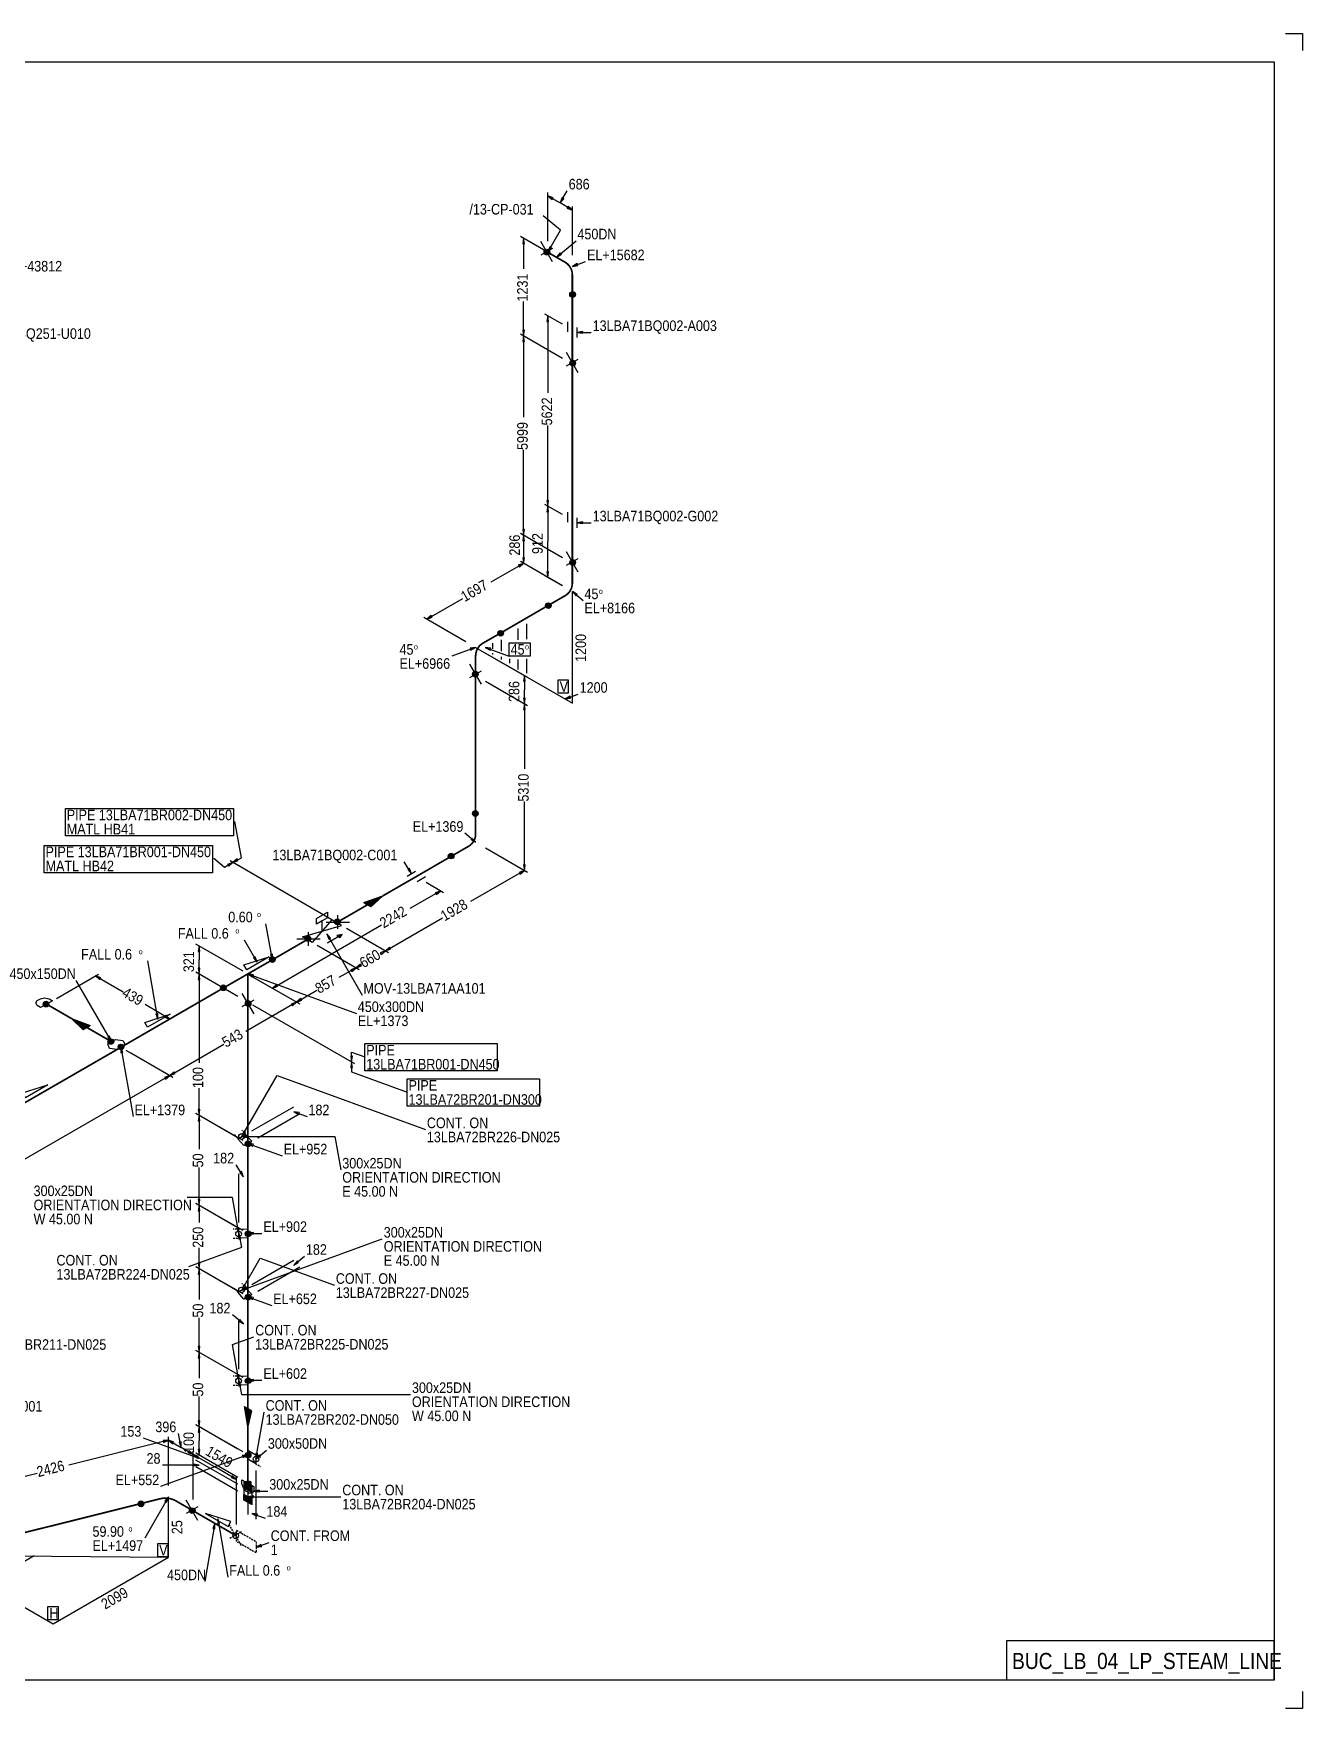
# Model space of a CAD drawing. Extents: x 0 to 841, y 0 to 594.
# Drawn here: x 391 to 841, y 0 to 594 of the extents above; entities that cross this region are included whole.
import ezdxf

# ---------------------------------------------------------------- set-up
doc = ezdxf.new("R2010")
doc.units = 0
doc.linetypes.add('GT100', pattern=[1, 0.666667, -0.333333])
doc.layers.add('TEE_300', color=7, linetype='Continuous')
doc.layers.add('TEE_450', color=7, linetype='Continuous')
doc.styles.add('ARIAL', font='arial.ttf')

msp = doc.modelspace()

# ---------------------------------------------------------------- linework, layer by layer
at = {"color": 2}
for centre, radius in [((572.96, 516.46), 0.85), ((572.96, 516.46), 0.7), ((572.96, 516.46), 0.55), ((572.96, 516.46), 0.4), ((572.96, 516.46), 0.25), ((582.09, 501.46), 0.85), ((582.09, 501.46), 0.7), ((582.09, 501.46), 0.55), ((582.09, 501.46), 0.4), ((582.09, 501.46), 0.25), ((582.11, 477.13), 0.85), ((582.11, 477.13), 0.7), ((582.11, 477.13), 0.55), ((582.11, 477.13), 0.4), ((582.11, 477.13), 0.25), ((582.11, 406.43), 0.85), ((582.11, 406.43), 0.7), ((582.11, 406.43), 0.55), ((582.11, 406.43), 0.4), ((582.11, 406.43), 0.25), ((573.49, 391.1), 0.85), ((573.49, 391.1), 0.7), ((573.49, 391.1), 0.55), ((573.49, 391.1), 0.4), ((573.49, 391.1), 0.25), ((556.59, 381.3), 0.85), ((556.59, 381.3), 0.7), ((556.59, 381.3), 0.55), ((556.59, 381.3), 0.4), ((556.59, 381.3), 0.25), ((547.59, 366.77), 0.85), ((547.59, 366.77), 0.7), ((547.59, 366.77), 0.55), ((547.59, 366.77), 0.4), ((547.59, 366.77), 0.25), ((547.61, 317.36), 0.85), ((547.61, 317.36), 0.7), ((547.61, 317.36), 0.55), ((547.61, 317.36), 0.4), ((547.61, 317.36), 0.25), ((539, 302.3), 0.85), ((539, 302.3), 0.7), ((539, 302.3), 0.55), ((539, 302.3), 0.4), ((539, 302.3), 0.25), ((498.64, 278.99), 0.85), ((498.64, 278.99), 0.7), ((498.64, 278.99), 0.55), ((498.64, 278.99), 0.4), ((498.64, 278.99), 0.25), ((488.24, 272.99), 0.85), ((488.24, 272.99), 0.7), ((488.24, 272.99), 0.55), ((488.24, 272.99), 0.4), ((488.24, 272.99), 0.25), ((475.6, 265.6), 0.85), ((475.6, 265.6), 0.7), ((475.6, 265.6), 0.55), ((475.6, 265.6), 0.4), ((475.6, 265.6), 0.25), ((458.2, 255.6), 0.85), ((458.2, 255.6), 0.7), ((458.2, 255.6), 0.55), ((458.2, 255.6), 0.4), ((458.2, 255.6), 0.25), ((395.31, 249.8), 0.85), ((395.31, 249.8), 0.7), ((395.31, 249.8), 0.55), ((395.31, 249.8), 0.4), ((395.31, 249.8), 0.25), ((467.01, 250.03), 0.85), ((467.01, 250.03), 0.7), ((467.01, 250.03), 0.55), ((467.01, 250.03), 0.4), ((467.01, 250.03), 0.25), ((418.31, 236.5), 0.85), ((418.31, 236.5), 0.7), ((418.31, 236.5), 0.55), ((418.31, 236.5), 0.4), ((418.31, 236.5), 0.25), ((421.9, 234.6), 0.85), ((421.9, 234.6), 0.7), ((421.9, 234.6), 0.55), ((421.9, 234.6), 0.4), ((421.9, 234.6), 0.25), ((466.99, 200.24), 0.85), ((466.99, 200.24), 0.7), ((466.99, 200.24), 0.55), ((466.99, 200.24), 0.4), ((466.99, 200.24), 0.25), ((466.99, 168.34), 0.85), ((466.99, 168.34), 0.7), ((466.99, 168.34), 0.55), ((466.99, 168.34), 0.4), ((466.99, 168.34), 0.25), ((466.99, 145.84), 0.85), ((466.99, 145.84), 0.7), ((466.99, 145.84), 0.55), ((466.99, 145.84), 0.4), ((466.99, 145.84), 0.25), ((466.99, 116.24), 0.85), ((466.99, 116.24), 0.7), ((466.99, 116.24), 0.55), ((466.99, 116.24), 0.4), ((466.99, 116.24), 0.25), ((466.99, 89.84), 0.85), ((466.99, 89.84), 0.7), ((466.99, 89.84), 0.55), ((466.99, 89.84), 0.4), ((466.99, 89.84), 0.25), ((466.99, 79.74), 0.85), ((466.99, 79.74), 0.7), ((466.99, 79.74), 0.55), ((466.99, 79.74), 0.4), ((466.99, 79.74), 0.25), ((429, 72.57), 0.85), ((429, 72.57), 0.7), ((429, 72.57), 0.55), ((429, 72.57), 0.4), ((429, 72.57), 0.25), ((447.16, 70.16), 0.85), ((447.16, 70.16), 0.7), ((447.16, 70.16), 0.55), ((447.16, 70.16), 0.4), ((447.16, 70.16), 0.25)]:
    msp.add_circle(centre, radius, dxfattribs=at)
at = {"layer": 'ARROW', "color": 7}
for p, q in [((574.8, 535.1), (575.2, 535.7)), ((579, 535.4), (578.4, 535.8)), ((580.5, 532.7), (580.1, 532.1)), ((564.4, 519.4), (565, 519.4)), ((574.6, 517.9), (574, 518.3)), ((578.1, 515.7), (577.7, 516.2)), ((584, 511.7), (583.7, 512.4)), ((565, 488.8), (564.4, 488.8)), ((573, 491.9), (573.6, 491.9)), ((585.7, 487.7), (585.7, 488.3)), ((564.4, 484.8), (565, 484.8)), ((573.6, 428.4), (573, 428.4)), ((573, 424.4), (573.6, 424.4)), ((565, 418.1), (564.4, 418.1)), ((585.7, 420.2), (585.7, 420.8)), ((564.4, 414.1), (565, 414.1)), ((562.8, 405.4), (563.2, 404.8)), ((565, 408.1), (564.4, 408.1)), ((573.6, 403.1), (573, 403.1)), ((583.3, 394.6), (583.7, 395.1)), ((532.3, 387), (531.9, 387.6)), ((545.7, 376), (546, 375.3)), ((552.8, 375.3), (553.1, 376)), ((564.7, 364.3), (565.3, 364.3)), ((565.3, 358.3), (564.7, 358.3)), ((581.4, 358.3), (581.1, 359)), ((564.7, 354.3), (565.3, 354.3)), ((546.4, 308.7), (546, 308.2)), ((459.7, 299.3), (460.1, 298.7)), ((463.5, 300.7), (463.1, 301.3)), ((524.2, 297.9), (523.6, 297.5)), ((565.3, 299.2), (564.7, 299.2)), ((563.1, 296.5), (563.5, 295.9)), ((533.4, 289.3), (533.8, 288.7)), ((449.3, 268.5), (449.9, 268.5)), ((475.6, 267.5), (474.9, 267.4)), ((495.6, 272.8), (496.2, 273.2)), ((513.8, 268), (514.2, 267.4)), ((517.6, 269.4), (517.2, 270)), ((449.9, 262.5), (449.3, 262.5)), ((469.5, 266.6), (468.9, 266.2)), ((503.4, 262), (503.8, 261.4)), ((507.2, 263.4), (506.8, 264)), ((414.3, 258.5), (414.7, 259.1)), ((449.3, 258.5), (449.9, 258.5)), ((468.6, 259.5), (468.9, 260.2)), ((477.5, 256.2), (477.1, 256.8)), ((482.3, 249.8), (482.7, 249.2)), ((486.1, 251.2), (485.7, 251.8)), ((435, 246.4), (434.3, 246.3)), ((437.7, 245.8), (437.3, 245.2)), ((417.8, 238.4), (417.2, 238)), ((421.9, 232.5), (422.6, 232.6)), ((441.1, 225.2), (440.7, 225.8)), ((504, 231.3), (503.4, 231.3)), ((503.4, 227.3), (504, 227.3)), ((437.3, 223.8), (437.7, 223.2)), ((449.9, 212.4), (449.3, 212.4)), ((449.3, 208.4), (449.9, 208.4)), ((484.9, 210.6), (485.2, 211.3)), ((466.1, 204.3), (465.5, 204.7)), ((466.8, 202.5), (466.8, 203.1)), ((468.6, 199.4), (468.9, 200.1)), ((464.6, 190.4), (464, 190)), ((449.9, 180.5), (449.3, 180.5)), ((449.3, 176.5), (449.9, 176.5)), ((463.7, 170.4), (463, 170.3)), ((463.7, 166.4), (464.4, 166.5)), ((468.9, 168.2), (468.9, 168.8)), ((449.9, 158), (449.3, 158)), ((484.9, 158.2), (484.5, 158.7)), ((449.3, 154), (449.9, 154)), ((466.1, 149.9), (465.5, 150.3)), ((466.8, 148.7), (466.5, 149.4)), ((468.6, 145), (468.9, 145.7)), ((464, 137.9), (463.6, 137.4)), ((449.9, 128.4), (449.3, 128.4)), ((449.3, 124.4), (449.9, 124.4)), ((463.7, 118.3), (463, 118.2)), ((463.7, 114.3), (464.4, 114.4)), ((468.9, 116.1), (468.9, 116.7)), ((449.9, 102), (449.3, 102)), ((449.3, 98), (449.9, 98)), ((436.8, 95), (437, 94.3)), ((440.3, 93.8), (440.7, 94.4)), ((443.2, 94.6), (442.5, 94.5)), ((446, 91.4), (445.6, 90.8)), ((449, 88.8), (449.4, 89.4)), ((449.9, 91.9), (449.3, 91.9)), ((464.9, 89.7), (465.2, 89)), ((470.4, 90.3), (469.7, 90.4)), ((471.4, 89.4), (471, 89.9)), ((447.6, 86.6), (447.6, 86)), ((461.4, 82.5), (461, 81.9)), ((471, 76.8), (471, 77.4)), ((437.5, 73.6), (438.1, 73.2)), ((468.9, 74.8), (468.9, 75.4)), ((456.2, 65.3), (456.9, 65.4)), ((470, 68.2), (470.3, 68.9)), ((454.5, 63.8), (455.2, 63.7)), ((471.8, 57.5), (471.5, 58.2))]:
    msp.add_line(p, q, dxfattribs=at)
at = {"layer": 'CAP', "color": 2, "flags": 128}
for points in [[(395.5, 249.8), (393.4, 248.6), (392.2, 249.3), (391.7, 250.2), (392.2, 251.1), (393.3, 251.7), (394.8, 252), (396.4, 251.7), (397.6, 251), (395.5, 249.8)], [(466.9, 79.9), (469, 78.7), (469, 77.3), (468.5, 76.4), (467.4, 76.4), (466.4, 77), (465.3, 78.2), (464.8, 79.7), (464.8, 81.1), (466.9, 79.9)]]:
    msp.add_lwpolyline(points, dxfattribs=at)
at = {"layer": 'ELBO', "color": 3, "const_width": 0.6, "flags": 128}
for points in [[(582, 508.4, 0.268126), (579.4, 512.9)], [(579.4, 394.6, 0.267786), (582, 399.1)], [(547.7, 373.3, -0.268116), (550.3, 377.8)], [(545.1, 305.7, 0.267786), (547.7, 310.2)], [(441.4, 73.6, 0.191875), (435.9, 74.4)]]:
    msp.add_lwpolyline(points, format="xyb", dxfattribs=at)
at = {"layer": 'FALL', "color": 2, "flags": 128}
for points in [[(474.5, 266.6), (466.5, 262), (465.5, 263.7), (474.5, 266.6)], [(439.3, 246.2), (431.3, 241.6), (430.3, 243.3), (439.3, 246.2)], [(396, 221.2), (388, 216.6), (387, 218.3), (396, 221.2)], [(451.9, 69.2), (459.9, 64.6), (460.9, 66.3), (451.9, 69.2)]]:
    msp.add_lwpolyline(points, dxfattribs=at)
at = {"layer": 'GT_1', "flags": 128}
for points in [[(835, 594), (841, 594), (841, 588)], [(573.3, 516.4), (577.8, 524.2), (571.7, 529.3)], [(565, 519.4), (564.7, 521.4), (564.4, 519.4)], [(574, 518.3), (573.3, 516.4), (574.6, 517.9)], [(577.7, 516.2), (576.4, 514.7), (578.1, 515.7)], [(583.7, 512.4), (582, 511.4), (584, 511.7)], [(573.6, 491.9), (573.3, 493.9), (573, 491.9)], [(564.4, 488.8), (564.7, 486.8), (565, 488.8)], [(585.7, 488.3), (583.7, 488), (585.7, 487.7)], [(565, 484.8), (564.7, 486.8), (564.4, 484.8)], [(564.4, 418.1), (564.7, 416.1), (565, 418.1)], [(565, 414.1), (564.7, 416.1), (564.4, 414.1)], [(585.7, 420.8), (583.7, 420.5), (585.7, 420.2)], [(563.2, 404.8), (564.7, 406.1), (562.8, 405.4)], [(564.4, 408.1), (564.7, 406.1), (565, 408.1)], [(583.7, 395.1), (582, 396.1), (583.3, 394.6)], [(531.9, 387.6), (530.4, 386.3), (532.3, 387)], [(546, 375.3), (547.7, 376.3), (545.7, 376)], [(553.1, 376), (551.1, 376.3), (552.8, 375.3)], [(581.1, 359), (579.4, 358), (581.4, 358.3)], [(546, 308.2), (547.7, 307.2), (546.4, 308.7)], [(463.1, 301.3), (461.6, 300), (463.5, 300.7)], [(523.6, 297.5), (524.9, 296), (524.2, 297.9)], [(563.5, 295.9), (565, 297.2), (563.1, 296.5)], [(564.7, 299.2), (565, 297.2), (565.3, 299.2)], [(533.8, 288.7), (535.3, 290), (533.4, 289.3)], [(496.2, 273.2), (494.9, 274.7), (495.6, 272.8)], [(474.9, 267.4), (475.6, 265.5), (475.6, 267.5)], [(514.2, 267.4), (515.7, 268.7), (513.8, 268)], [(517.2, 270), (515.7, 268.7), (517.6, 269.4)], [(468.9, 266.2), (470.2, 264.7), (469.5, 266.6)], [(503.8, 261.4), (505.3, 262.7), (503.4, 262)], [(506.8, 264), (505.3, 262.7), (507.2, 263.4)], [(414.7, 259.1), (412.8, 259.8), (414.3, 258.5)], [(468.9, 260.2), (466.9, 260.5), (468.6, 259.5)], [(477.1, 256.8), (475.6, 255.5), (477.5, 256.2)], [(482.7, 249.2), (484.2, 250.5), (482.3, 249.8)], [(485.7, 251.8), (484.2, 250.5), (486.1, 251.2)], [(434.3, 246.3), (435, 244.4), (435, 246.4)], [(437.3, 245.2), (439.2, 244.5), (437.7, 245.8)], [(417.2, 238), (418.5, 236.5), (417.8, 238.4)], [(422.6, 232.6), (421.9, 234.5), (421.9, 232.5)], [(440.7, 225.8), (439.2, 224.5), (441.1, 225.2)], [(504, 227.3), (503.7, 229.3), (503.4, 227.3)], [(437.7, 223.2), (439.2, 224.5), (437.3, 223.8)], [(464.8, 202.8), (477.3, 224.5), (529.9, 205.3)], [(449.3, 212.4), (449.6, 210.4), (449.9, 212.4)], [(449.9, 208.4), (449.6, 210.4), (449.3, 208.4)], [(485.2, 211.3), (483.2, 211.6), (484.9, 210.6)], [(465.5, 204.7), (464.8, 202.8), (466.1, 204.3)], [(466.8, 203.1), (464.8, 202.8), (466.8, 202.5)], [(464.8, 202.8), (497.8, 202.8), (499.9, 191)], [(468.9, 200.1), (466.9, 200.4), (468.6, 199.4)], [(464, 190), (465.3, 188.5), (464.6, 190.4)], [(463.7, 168.4), (461.4, 181.2), (445.4, 181.2)], [(449.3, 180.5), (449.6, 178.5), (449.9, 180.5)], [(449.9, 176.5), (449.6, 178.5), (449.3, 176.5)], [(463.7, 168.4), (464.6, 163.5), (445.8, 156.6)], [(463, 170.3), (463.7, 168.4), (463.7, 170.4)], [(464.4, 166.5), (463.7, 168.4), (463.7, 166.4)], [(468.9, 168.8), (466.9, 168.5), (468.9, 168.2)], [(449.3, 158), (449.6, 156), (449.9, 158)], [(449.9, 154), (449.6, 156), (449.3, 154)], [(464.8, 148.4), (471.3, 159.7), (497.6, 150.1)], [(484.5, 158.7), (483.2, 157.2), (484.9, 158.2)], [(465.5, 150.3), (464.8, 148.4), (466.1, 149.9)], [(466.5, 149.4), (464.8, 148.4), (466.8, 148.7)], [(468.9, 145.7), (466.9, 146), (468.6, 145)], [(463.6, 137.4), (465.3, 136.4), (464, 137.9)], [(463.7, 116.3), (461.4, 129.1), (469, 131.8)], [(449.3, 128.4), (449.6, 126.4), (449.9, 128.4)], [(449.9, 124.4), (449.6, 126.4), (449.3, 124.4)], [(463, 118.2), (463.7, 116.3), (463.7, 118.3)], [(464.4, 114.4), (463.7, 116.3), (463.7, 114.3)], [(463.7, 116.3), (464.6, 111.4), (524.6, 111.4)], [(468.9, 116.7), (466.9, 116.4), (468.9, 116.1)], [(465.2, 89), (466.9, 90), (464.9, 89.7)], [(469.7, 90.4), (469.7, 88.4), (470.4, 90.3)], [(471, 89.9), (469.7, 88.4), (471.4, 89.4)], [(447.6, 86), (449.6, 86.3), (447.6, 86.6)], [(471, 77.4), (469, 77.1), (471, 76.8)], [(438.1, 73.2), (438.8, 75.1), (437.5, 73.6)], [(468.9, 75.4), (466.9, 75.1), (468.9, 74.8)], [(455.2, 63.7), (455.2, 65.7), (454.5, 63.8)], [(456.9, 65.4), (456.2, 67.3), (456.2, 65.3)], [(470.3, 68.9), (468.3, 69.2), (470, 68.2)], [(471.5, 58.2), (469.8, 57.2), (471.8, 57.5)], [(841, 6), (841, 0), (835, 0)]]:
    msp.add_lwpolyline(points, dxfattribs=at)
at = {"layer": 'GT_1', "color": 2, "flags": 128}
for points in [[(575.2, 535.7), (573.3, 536.4), (574.8, 535.1)], [(578.4, 535.8), (577.7, 533.9), (579, 535.4)], [(580.1, 532.1), (582, 531.4), (580.5, 532.7)], [(573, 428.4), (573.3, 426.4), (573.6, 428.4)], [(573.6, 424.4), (573.3, 426.4), (573, 424.4)], [(573, 403.1), (573.3, 401.1), (573.6, 403.1)], [(565.3, 364.3), (565, 366.3), (564.7, 364.3)], [(564.7, 358.3), (565, 356.3), (565.3, 358.3)], [(565.3, 354.3), (565, 356.3), (564.7, 354.3)], [(460.1, 298.7), (461.6, 300), (459.7, 299.3)], [(449.9, 268.5), (449.6, 270.5), (449.3, 268.5)], [(449.3, 262.5), (449.6, 260.5), (449.9, 262.5)], [(449.9, 258.5), (449.6, 260.5), (449.3, 258.5)], [(503.4, 231.3), (503.7, 229.3), (504, 231.3)], [(449.3, 102), (449.6, 100), (449.9, 102)], [(437, 94.3), (438.8, 95.1), (436.8, 95)], [(440.7, 94.4), (438.8, 95.1), (440.3, 93.8)], [(449.9, 98), (449.6, 100), (449.3, 98)], [(442.5, 94.5), (443.2, 92.6), (443.2, 94.6)], [(445.6, 90.8), (447.5, 90.1), (446, 91.4)], [(449.4, 89.4), (447.5, 90.1), (449, 88.8)], [(449.3, 91.9), (449.6, 89.9), (449.9, 91.9)], [(461, 81.9), (462.9, 81.2), (461.4, 82.5)]]:
    msp.add_lwpolyline(points, dxfattribs=at)
at = {"layer": 'MOV', "color": 2, "flags": 128}
msp.add_lwpolyline([(493.2, 275.7), (493.2, 279.3), (491.3, 278.2), (491.3, 280.2), (495.1, 282.4), (495.1, 280.4), (493.2, 279.3)], dxfattribs=at)
at = {"layer": 'OLET', "color": 2, "flags": 128}
for points in [[(466.9, 200.4), (465.5, 199.6), (463.4, 202), (466.1, 203.6), (468.3, 201.2), (466.9, 200.4)], [(466.9, 168.5), (466.9, 166.9), (463.7, 166.8), (463.7, 170), (466.9, 170.1), (466.9, 168.5)], [(466.9, 146), (465.5, 145.2), (463.4, 147.6), (466.1, 149.2), (468.3, 146.8), (466.9, 146)], [(466.9, 116.4), (466.9, 114.8), (463.7, 114.7), (463.7, 117.9), (466.9, 118), (466.9, 116.4)], [(466.9, 90), (466.9, 91.6), (469.7, 90), (469.7, 86.8), (466.9, 88.4), (466.9, 90)]]:
    msp.add_lwpolyline(points, dxfattribs=at)
at = {"layer": 'OW', "color": 2}
msp.add_circle((462.56, 61.26), 1, dxfattribs=at)
at = {"layer": 'PIPE', "color": 3, "const_width": 0.6, "flags": 128}
for points in [[(579.4, 512.9), (573.3, 516.4)], [(582, 501.4), (582, 508.4)], [(582, 488.9), (582, 501.4)], [(582, 476.8), (582, 488.9)], [(582, 421.4), (582, 476.8)], [(582, 406.1), (582, 421.4)], [(582, 399.1), (582, 406.1)], [(573.3, 391.1), (579.4, 394.6)], [(556.4, 381.3), (573.3, 391.1)], [(550.3, 377.8), (556.4, 381.3)], [(547.7, 366.3), (547.7, 373.3)], [(547.7, 317.2), (547.7, 366.3)], [(547.7, 310.2), (547.7, 317.2)], [(539, 302.2), (545.1, 305.7)], [(526.6, 295), (539, 302.2)], [(514.8, 288.2), (526.6, 295)], [(498.4, 278.7), (509.3, 285)], [(475.6, 265.5), (488, 272.7)], [(421.9, 234.5), (458.2, 255.5)], [(404.3, 244.7), (395.5, 249.8)], [(466.9, 250.5), (466.9, 200.4)], [(418.5, 236.5), (409.8, 241.5)], [(337.8, 186), (421.9, 234.5)], [(466.9, 200.4), (466.9, 168.5)], [(466.9, 168.5), (466.9, 146)], [(466.9, 146), (466.9, 116.4)], [(466.9, 116.4), (466.9, 106.4)], [(466.9, 100), (466.9, 90)], [(466.9, 90), (466.9, 79.9)], [(429.1, 72.7), (365.3, 56.8)], [(435.9, 74.4), (429.1, 72.7)], [(447.5, 70.1), (441.4, 73.6)], [(462.9, 61.2), (447.5, 70.1)]]:
    msp.add_lwpolyline(points, dxfattribs=at)
at = {"layer": 'PL18', "flags": 128}
for points in [[(468.3, 76.7), (468.1, 78.8), (467.7, 77), (467.4, 79.2), (467, 77.4), (466.7, 79.6), (466.3, 77.8), (466, 80), (465.7, 78.2), (465.7, 80.2), (466, 78), (466.3, 79.8), (466.7, 77.6), (467, 79.4), (467.4, 77.2), (467.7, 79), (468.1, 76.8), (468.3, 78.7)], [(468.3, 74.3), (468.1, 72.4), (467.7, 74.6), (467.4, 72.8), (467, 75), (466.7, 73.2), (466.3, 75.4), (466, 73.6), (465.7, 75.8), (465.7, 73.8), (466, 75.6), (466.3, 73.4), (466.7, 75.2), (467, 73), (467.4, 74.8), (467.7, 72.6), (468.1, 74.4), (468.3, 72.3)]]:
    msp.add_lwpolyline(points, dxfattribs=at)
at = {"layer": 'PL2', "color": 7, "flags": 128}
for points in [[(573.3, 520.4), (573.3, 537.6)], [(582, 515.4), (582, 532.6)], [(578.5, 513.4), (563.6, 522)], [(564.7, 521.4), (564.7, 510.5)], [(575, 513), (570.8, 520.2)], [(575, 517.8), (570.8, 515.4)], [(576.4, 514.7), (583.3, 520.5)], [(582, 511.4), (586.7, 513.1)], [(564.7, 486.8), (564.7, 499)], [(578.5, 490.9), (572.3, 494.5)], [(573.3, 493.9), (573.3, 466.6)], [(578.5, 478.8), (563.6, 487.4)], [(578.5, 478.8), (563.6, 487.4)], [(580.3, 491.7), (580.3, 488.2)], [(583.7, 486.2), (583.7, 489.7)], [(583.7, 488), (588.7, 488)], [(564.7, 486.8), (564.7, 457.9)], [(584.1, 473.7), (579.9, 480.9)], [(579.9, 476.1), (584.1, 478.5)], [(573.3, 426.4), (573.3, 455)], [(564.7, 416.1), (564.7, 446.3)], [(578.5, 423.4), (572.3, 427)], [(578.5, 423.4), (572.3, 427)], [(580.3, 424.2), (580.3, 420.7)], [(583.7, 418.7), (583.7, 422.2)], [(578.5, 408.1), (563.6, 416.7)], [(578.5, 408.1), (563.6, 416.7)], [(564.7, 416.1), (564.7, 407.2)], [(583.7, 420.5), (588.7, 420.5)], [(584.1, 403), (579.9, 410.2)], [(564.7, 406.1), (553.1, 399.4)], [(578.5, 398.1), (563.6, 406.7)], [(578.5, 398.1), (563.6, 406.7)], [(564.7, 406.1), (564.7, 407.2)], [(579.9, 405.4), (584.1, 407.8)], [(578.5, 398.1), (572.3, 401.7)], [(530.4, 386.3), (543.1, 393.6)], [(582, 396.1), (585.8, 392.9)], [(582, 356.5), (582, 396.1)], [(544.2, 378.3), (529.3, 386.9)], [(562.7, 383), (562.7, 379)], [(565.7, 384.7), (565.7, 379.2)], [(547.7, 376.3), (539.2, 373.2)], [(547.7, 376.3), (582, 356.5)], [(551.1, 376.3), (559.6, 373.2)], [(551.2, 374.3), (566.1, 365.7)], [(553.7, 377.8), (553.7, 375.8)], [(553.7, 374.3), (553.7, 373.8)], [(556.7, 379), (556.7, 375)], [(549.8, 363.2), (545.6, 370.4)], [(556.7, 373), (556.7, 372)], [(559.7, 372.2), (559.7, 370.7)], [(562.7, 372), (562.7, 368.5)], [(565.7, 372.2), (565.7, 367.2)], [(545.6, 365.6), (549.8, 368)], [(551.2, 364.3), (566.1, 355.7)], [(551.2, 364.3), (566.1, 355.7)], [(579.4, 358), (584.1, 359.7)], [(565, 356.3), (565, 333.2)], [(565, 297.2), (565, 321.6)], [(464.6, 301.7), (462.3, 314.5)], [(547.7, 307.2), (543.9, 310.4)], [(551.2, 305.2), (566.1, 296.6)], [(551.2, 305.2), (566.1, 296.6)], [(458.6, 298.2), (454.8, 301.4)], [(496.7, 279.7), (460.6, 300.6)], [(496.7, 279.7), (460.6, 300.6)], [(524.9, 296), (522.4, 300.3)], [(565, 297.2), (545.9, 286.2)], [(523.4, 295.2), (526.4, 296.9)], [(529.9, 294.9), (526.9, 293.2)], [(530.1, 293), (536.3, 289.4)], [(535.3, 290), (524.3, 283.7)], [(498.8, 276.5), (498.8, 281.3)], [(515.7, 268.7), (535.9, 280.4)], [(475.6, 265.5), (473.3, 278.3)], [(475.6, 255.5), (514.3, 277.9)], [(488.4, 270.5), (488.4, 275.3)], [(494.7, 278.9), (503, 278.9)], [(494.9, 274.7), (507.4, 253)], [(501.9, 276.7), (516.8, 268.1)], [(501.9, 276.7), (516.8, 268.1)], [(465.2, 261.5), (448.5, 271.1)], [(470.2, 264.7), (465.7, 272.5)], [(484.3, 272.9), (492.6, 272.9)], [(491.5, 270.7), (506.4, 262.1)], [(491.5, 270.7), (506.4, 262.1)], [(515.7, 268.7), (515, 268.3)], [(435, 244.4), (431.4, 265.1)], [(505.3, 262.7), (499.2, 259.2)], [(505.3, 262.7), (507.2, 263.8)], [(399, 251.8), (413.9, 260.4)], [(418.5, 236.5), (406, 258.2)], [(412.8, 259.8), (422.7, 254.1)], [(463.4, 252.5), (448.5, 261.1)], [(463.4, 252.5), (448.5, 261.1)], [(449.6, 260.5), (449.6, 229)], [(466.9, 260.5), (505.4, 246.5)], [(468.6, 259.5), (485.3, 249.9)], [(468.6, 259.5), (485.3, 249.9)], [(468.6, 259.5), (476.6, 254.9)], [(439.2, 244.5), (430.5, 249.6)], [(464.8, 253.6), (469, 246.4)], [(469, 251.2), (464.8, 248.8)], [(484.2, 250.5), (466.2, 240.1)], [(468.6, 249.5), (504.7, 228.7)], [(468.6, 249.5), (504.7, 228.7)], [(484.2, 250.5), (491.4, 254.7)], [(425.4, 236.5), (440.3, 245.1)], [(421.9, 234.5), (426.2, 209.9)], [(423.6, 233.5), (440.3, 223.9)], [(425.4, 232.5), (440.3, 223.9)], [(439.2, 224.5), (458.4, 235.6)], [(503.7, 232.8), (508.4, 231.1)], [(503.7, 225.8), (523.4, 218.6)], [(439.2, 224.5), (354.5, 175.6)], [(449.6, 210.4), (449.6, 220)], [(463.4, 202.4), (448.5, 211)], [(465.2, 201.4), (448.5, 211)], [(449.6, 210.4), (449.6, 198.3)], [(468.3, 204.8), (483.2, 213.4)], [(470.4, 202.4), (485.3, 211)], [(483.2, 211.6), (487.9, 209.9)], [(466.9, 200.4), (479.1, 196)], [(449.6, 178.5), (449.6, 191.9)], [(465.3, 188.5), (462.8, 192.8)], [(463.7, 172.4), (463.7, 189.6)], [(466.9, 172.5), (466.9, 189.7)], [(463.4, 170.5), (448.5, 179.1)], [(465.2, 169.5), (448.5, 179.1)], [(449.6, 178.5), (449.6, 172.4)], [(464.8, 148.4), (514.6, 166.5)], [(466.9, 168.5), (471.9, 168.5)], [(449.6, 156), (449.6, 163.4)], [(483.2, 157.2), (487, 160.4)], [(463.4, 148), (448.5, 156.6)], [(465.2, 147), (448.5, 156.6)], [(449.6, 156), (449.6, 145.1)], [(468.3, 150.4), (483.2, 159)], [(470.4, 148), (485.3, 156.6)], [(466.9, 146), (475.4, 142.9)], [(449.6, 126.4), (449.6, 138.6)], [(465.3, 136.4), (461.5, 139.6)], [(463.7, 120.3), (463.7, 137.5)], [(466.9, 120.4), (466.9, 137.6)], [(463.4, 118.4), (448.5, 127)], [(465.2, 117.4), (448.5, 127)], [(449.6, 126.4), (449.6, 117.1)], [(466.9, 116.4), (471.9, 116.4)], [(449.6, 100), (449.6, 110.6)], [(469.7, 88.4), (472.7, 105.1)], [(438.8, 95.1), (403.4, 86.3)], [(449.6, 88.7), (429.9, 95.9)], [(438.8, 79.1), (438.8, 96.3)], [(438.8, 79.1), (438.8, 96.3)], [(463.4, 92), (448.5, 100.6)], [(465.2, 91), (448.5, 100.6)], [(466.9, 90), (435.9, 78.7)], [(447.5, 74.1), (447.5, 91.3)], [(447.5, 74.1), (447.5, 91.3)], [(463.4, 81.9), (448.5, 90.5)], [(463.4, 81.9), (448.5, 90.5)], [(469.7, 88.4), (473.5, 91.6)], [(355.6, 74.4), (392.2, 83.5)], [(449.6, 86.3), (436.6, 86.3)], [(463.4, 79.5), (448.5, 88.1)], [(463.4, 79.5), (448.5, 88.1)], [(463.4, 77.1), (448.5, 85.7)], [(466.9, 86), (466.9, 68.8)], [(469.7, 84.4), (469.7, 67.2)], [(462.9, 65.2), (462.9, 82.4)], [(465.5, 80.2), (465.5, 73.8)], [(468.3, 76.7), (465.5, 78.3)], [(468.3, 78.6), (468.3, 72.2)], [(438.8, 75.1), (430.3, 60.4)], [(438.8, 53.7), (438.8, 75.1)], [(449.2, 66.7), (445, 73.9)], [(449.2, 71.5), (445, 69.1)], [(468.3, 74.3), (465.5, 75.9)], [(466.9, 75.1), (499.9, 75.1)], [(469, 77.1), (474, 77.1)], [(455.2, 65.7), (451.6, 45)], [(456.2, 67.3), (459.8, 46.6)], [(468.3, 69.2), (473, 67.5)], [(355.6, 54.4), (397.8, 30)], [(355.6, 54.4), (438.8, 53.7)], [(391.1, 54.1), (373.7, 44.1)], [(397.8, 30), (438.8, 53.7)], [(469.8, 57.2), (474.5, 58.9)]]:
    msp.add_lwpolyline(points, dxfattribs=at)
at = {"layer": 'PL2', "color": 4, "flags": 128}
for points in [[(573.3, 536.4), (577.7, 533.9)], [(577.7, 533.9), (580.2, 538.2)], [(582, 531.4), (577.7, 533.9)], [(573.3, 426.4), (573.3, 413.8)], [(573.3, 401.1), (573.3, 413.8)], [(565, 366.3), (565, 361.3)], [(565, 356.3), (565, 361.3)], [(461.6, 300), (458.6, 298.2)], [(461.6, 300), (464.6, 301.7)], [(449.6, 270.5), (449.6, 265.5)], [(449.6, 260.5), (449.6, 265.5)], [(503.7, 229.3), (503.7, 232.8)], [(503.7, 229.3), (503.7, 225.8)], [(438.8, 95.1), (443.2, 92.6)], [(443.2, 92.6), (442.3, 97.5)], [(449.6, 100), (449.6, 95)], [(447.5, 90.1), (443.2, 92.6)], [(447.5, 90.1), (455.2, 85.7)], [(449.6, 89.9), (449.6, 95)], [(462.9, 81.2), (455.2, 85.7)]]:
    msp.add_lwpolyline(points, dxfattribs=at)
at = {"layer": 'PL2', "color": 7, "linetype": 'GT100', "flags": 128}
for points in [[(464.6, 57.8), (460.4, 65)], [(464.6, 62.6), (460.4, 60.2)]]:
    msp.add_lwpolyline(points, dxfattribs=at)
at = {"layer": 'PL27', "flags": 128}
for points in [[(509.3, 285), (508, 285.8), (514.8, 288.2), (510.5, 284.3), (508.1, 285.7), (514.3, 287.9), (510.4, 284.4), (508.3, 285.6), (513.7, 287.6), (510.2, 284.5), (508.5, 285.5), (513.2, 287.2), (510, 284.6), (508.6, 285.4), (512.7, 287), (509.9, 284.7), (508.8, 285.3), (512.1, 286.6), (509.7, 284.8), (509, 285.2), (511.7, 286.4), (509.5, 284.9), (509.1, 285.1), (511.1, 286), (509.4, 285), (509.3, 285), (514.8, 288.2)], [(409.8, 241.5), (408.5, 240.7), (404.3, 244.7), (411, 242.2), (408.6, 240.8), (404.8, 244.4), (410.9, 242.1), (408.8, 240.9), (405.4, 244.1), (410.7, 242), (409, 241), (405.9, 243.7), (410.5, 241.9), (409.1, 241.1), (406.4, 243.5), (410.4, 241.8), (409.3, 241.2), (407, 243.1), (410.2, 241.7), (409.5, 241.3), (407.4, 242.9), (410, 241.6), (409.6, 241.4), (408, 242.5), (409.9, 241.5), (409.8, 241.5), (404.3, 244.7)], [(466.9, 106.4), (468.2, 105.6), (466.9, 100), (465.7, 107.1), (468.1, 105.7), (466.9, 100.6), (465.8, 107), (467.9, 105.8), (466.9, 101.3), (466, 106.9), (467.7, 105.9), (466.9, 101.9), (466.2, 106.8), (467.6, 106), (466.9, 102.5), (466.3, 106.7), (467.4, 106.1), (466.9, 103.1), (466.5, 106.6), (467.2, 106.2), (466.9, 103.7), (466.7, 106.5), (467.1, 106.3), (466.9, 104.3), (466.8, 106.4), (466.9, 106.4), (466.9, 100)]]:
    msp.add_lwpolyline(points, dxfattribs=at)
at = {"layer": 'PL4', "color": 7, "linetype": 'GT100', "flags": 128}
for points in [[(462.1, 203.5), (463.4, 202), (466.2, 203.6), (464.8, 205.1)], [(461.7, 166.8), (463.7, 166.8), (463.7, 170), (461.7, 170)], [(462.1, 149.1), (463.4, 147.6), (466.2, 149.2), (464.8, 150.7)], [(461.7, 114.7), (463.7, 114.7), (463.7, 117.9), (461.7, 117.9)], [(471.4, 89), (469.7, 90), (469.7, 86.8), (471.4, 85.8)]]:
    msp.add_lwpolyline(points, dxfattribs=at)
at = {"layer": 'PL4', "color": 7, "flags": 128}
msp.add_lwpolyline([(831, 10), (831, 24), (736, 24), (736, 10)], dxfattribs=at)
at = {"layer": 'PL5', "color": 7, "flags": 128}
for points in [[(559.6, 377.9), (567, 377.9), (567, 373.2), (559.6, 373.2), (559.6, 377.9)], [(577, 364.8), (580.5, 364.8), (580.5, 360.1), (577, 360.1), (577, 364.8)], [(435, 58.5), (438.5, 58.5), (438.5, 53.8), (435, 53.8), (435, 58.5)], [(396, 36.2), (399.6, 36.2), (399.6, 31.4), (396, 31.4), (396, 36.2)]]:
    msp.add_lwpolyline(points, dxfattribs=at)
at = {"layer": 'SFW', "color": 2, "flags": 128}
for points in [[(466.9, 77.5), (468.3, 76.7), (468.3, 78.7), (465.5, 80.3), (465.5, 78.3), (466.9, 77.5)], [(466.9, 75.1), (468.3, 74.3), (468.3, 72.3), (465.5, 73.9), (465.5, 75.9), (466.9, 75.1)]]:
    msp.add_lwpolyline(points, dxfattribs=at)
at = {"layer": 'spoolno', "color": 7, "flags": 128}
for points in [[(10, 584), (831, 584), (831, 10), (10, 10), (10, 584)], [(402.2, 319.2), (461.8, 319.2), (461.8, 309.5), (402.2, 309.5), (402.2, 319.2)], [(394.7, 306.1), (454.3, 306.1), (454.3, 296.4), (394.7, 296.4), (394.7, 306.1)], [(508.4, 235.8), (555.3, 235.8), (555.3, 226.1), (508.4, 226.1), (508.4, 235.8)], [(523.4, 223.3), (570.3, 223.3), (570.3, 213.6), (523.4, 213.6), (523.4, 223.3)]]:
    msp.add_lwpolyline(points, dxfattribs=at)
at = {"layer": 'SW', "color": 2}
for centre in [(572.96, 516.46), (582.09, 501.46), (582.11, 477.13), (582.11, 406.43), (573.49, 391.1), (556.59, 381.3), (547.59, 366.77), (547.61, 317.36), (539, 302.3), (498.64, 278.99), (488.24, 272.99), (475.6, 265.6), (458.2, 255.6), (395.31, 249.8), (467.01, 250.03), (418.31, 236.5), (421.9, 234.6), (464.64, 202.83), (466.99, 200.24), (463.6, 168.29), (466.99, 168.34), (464.64, 148.43), (466.99, 145.84), (463.6, 116.19), (466.99, 116.24), (466.99, 89.84), (469.79, 88.46), (466.99, 79.74), (429, 72.57), (447.16, 70.16)]:
    msp.add_circle(centre, 1, dxfattribs=at)
at = {"layer": 'TEE_300', "color": 2, "const_width": 0.6, "flags": 128}
msp.add_lwpolyline([(466.9, 260.5), (466.9, 250.5)], dxfattribs=at)
at = {"layer": 'TEE_450', "color": 2, "const_width": 0.6, "flags": 128}
for points in [[(466.9, 260.5), (475.6, 265.5)], [(458.2, 255.5), (466.9, 260.5)]]:
    msp.add_lwpolyline(points, dxfattribs=at)
at = {"layer": 'VALV', "color": 2, "flags": 128}
for points in [[(488, 272.7), (486.3, 273.7), (500.1, 277.7), (496.7, 279.7), (489.7, 271.7), (488, 272.7)], [(495.2, 271.5), (500.4, 274.5), (498.5, 274.1), (499.7, 273.4), (500.4, 274.5), (495.2, 271.5)]]:
    msp.add_lwpolyline(points, dxfattribs=at)
at = {"layer": 'VALV', "color": 2, "linetype": 'GT100', "flags": 128}
msp.add_lwpolyline([(469.8, 57.2), (469.8, 55.2), (462.9, 59.2), (462.9, 63.2), (469.8, 59.2), (469.8, 57.2)], dxfattribs=at)
at = {"layer": 'WOLET', "color": 2, "flags": 128}
msp.add_lwpolyline([(421.9, 234.5), (420.6, 233.7), (417.8, 234.1), (417.2, 235.7), (420, 237.3), (422.6, 236.9), (423.4, 235.3), (421.9, 234.5)], dxfattribs=at)

# ---------------------------------------------------------------- texts
at = {"layer": 'ELEV', "color": 2, "style": 'ARIAL', "width": 0.85}
for s, p in [('EL+15682', (587.2, 513.6)), ('EL+43812', (380.6, 509.6)), ('EL+8166', (586.3, 388.4)), ('EL+6966', (520.7, 368.7)), ('EL+1369', (525.4, 310.9)), ('EL+1373', (505.9, 242)), ('EL+1379', (426.7, 210.4)), ('EL+952', (479.6, 196.5)), ('EL+902', (472.4, 169)), ('EL+652', (475.9, 143.4)), ('EL+602', (472.4, 116.9)), ('EL+552', (419.97, 79.2)), ('EL+1497', (411.8, 55.9))]:
    msp.add_text(s, height=3.75, dxfattribs=at).set_placement(p)
at = {"layer": 'FLAN', "color": 2, "style": 'ARIAL', "width": 0.85}
for s, p in [('13LBA71BQ002-G002', (589.2, 421)), ('FALL 0.6', (442.06, 273)), ('FALL 0.6', (407.76, 265.6)), ('CONT. FROM', (475, 59.4)), ('FALL 0.6', (460.3, 47.1))]:
    msp.add_text(s, height=3.75, dxfattribs=at).set_placement(p)
at = {"layer": 'GT_1', "color": 2, "style": 'ARIAL', "width": 0.85}
for s, height, p in [('686', 3.75, (580.7, 538.7)), ('/13-CP-031', 3.75, (545.49, 529.8)), ('450DN', 3.75, (583.8, 521)), ('13LBA72BQ251-U010', 3.75, (366.9, 485.7)), ('13LBA71BQ002-A003', 3.75, (589.2, 488.5)), ('45', 3.75, (586.3, 393.4)), ('o', 1.88, (591.4, 395.27)), ('45', 3.75, (520.7, 373.7)), ('o', 1.88, (525.8, 375.57)), ('45', 3.75, (560.1, 373.7)), ('o', 1.88, (565.2, 375.57)), ('V', 3.75, (577.5, 360.57)), ('1200', 3.75, (584.6, 360.2)), ('PIPE 13LBA71BR002-DN450', 3.75, (402.66, 315)), ('MATL HB41', 3.75, (402.66, 310)), ('PIPE 13LBA71BR001-DN450', 3.75, (395.16, 301.9)), ('13LBA71BQ002-C001', 3.75, (475.61, 300.8)), ('MATL HB42', 3.75, (395.16, 296.9)), ('0.60', 3.75, (459.94, 278.8)), ('o', 1.88, (470.14, 280.68)), ('o', 1.88, (462.46, 274.88)), ('o', 1.88, (428.16, 267.48)), ('450x150DN', 3.75, (382.36, 258.7)), ('MOV-13LBA71AA101', 3.75, (507.9, 253.5)), ('450x300DN', 3.75, (505.9, 247)), ('PIPE', 3.75, (508.9, 231.6)), ('13LBA71BR001-DN450', 3.75, (508.9, 226.6)), ('PIPE', 3.75, (523.9, 219.1)), ('182', 3.75, (488.4, 210.4)), ('13LBA72BR201-DN300', 3.75, (523.9, 214.1)), ('CONT. ON', 3.75, (530.4, 205.8)), ('13LBA72BR226-DN025', 3.75, (530.4, 200.8)), ('182', 3.75, (454.59, 193.3)), ('300x25DN', 3.75, (500.4, 191.5)), ('ORIENTATION DIRECTION', 3.75, (500.4, 186.5)), ('300x25DN', 3.75, (390.9, 181.7)), ('E 45.00 N', 3.75, (500.4, 181.5)), ('ORIENTATION DIRECTION', 3.75, (390.9, 176.7)), ('W 45.00 N', 3.75, (390.9, 171.7)), ('300x25DN', 3.75, (515.1, 167)), ('CONT. ON', 3.75, (399.01, 157.1)), ('182', 3.75, (487.5, 160.9)), ('ORIENTATION DIRECTION', 3.75, (515.1, 162)), ('E 45.00 N', 3.75, (515.1, 157)), ('13LBA72BR224-DN025', 3.75, (399.01, 152.1)), ('CONT. ON', 3.75, (498.1, 150.6)), ('13LBA72BR227-DN025', 3.75, (498.1, 145.6)), ('182', 3.75, (453.29, 140.1)), ('13LBA72BR211-DN025', 3.75, (369.4, 127.2)), ('CONT. ON', 3.75, (469.5, 132.3)), ('13LBA72BR225-DN025', 3.75, (469.5, 127.3)), ('300x25DN', 3.75, (525.1, 111.9)), ('13LBA72BQ251-U001', 3.75, (349.7, 105.3)), ('CONT. ON', 3.75, (473.2, 105.6)), ('ORIENTATION DIRECTION', 3.75, (525.1, 106.9)), ('396', 3.75, (434.09, 98)), ('13LBA72BR202-DN050', 3.75, (473.2, 100.6)), ('W 45.00 N', 3.75, (525.1, 101.9)), ('153', 3.75, (421.69, 96.4)), ('300x50DN', 3.75, (474, 92.1)), ('28', 3.75, (430.96, 86.8)), ('300x25DN', 3.75, (474.5, 77.6)), ('CONT. ON', 3.75, (500.4, 75.6)), ('184', 3.75, (473.5, 68)), ('13LBA72BR204-DN025', 3.75, (500.4, 70.6)), ('59.90', 3.75, (411.8, 60.9)), ('o', 1.88, (424.55, 62.77)), ('V', 3.75, (435.46, 54.27)), ('1', 3.75, (475, 54.4)), ('450DN', 3.75, (438.24, 45.5)), ('o', 1.88, (480.7, 48.98)), ('H', 3.75, (396.51, 31.9)), ('BUC_LB_04_LP_STEAM_LINE', 5.7065, (738, 14))]:
    msp.add_text(s, height=height, dxfattribs=at).set_placement(p)
for s, rotation, p in [('1231', 90, (566.18, 498.96)), ('5622', 90, (574.84, 455.01)), ('5999', 90, (566.18, 446.31)), ('286', 90, (563.4, 408.85)), ('1697', 30, (543.83, 392.33)), ('1200', 90, (586.86, 371.16)), ('5310', 90, (566.52, 321.61)), ('1928', 30, (536.67, 279.08)), ('2242', 30, (515.07, 276.59)), ('660', 30, (507.93, 262.47)), ('857', 30, (492.18, 253.37)), ('439', -30, (421.93, 252.78)), ('543', 30, (459.13, 234.27)), ('100', 90, (451.08, 220.02)), ('50', 90, (451.08, 191.88)), ('250', 90, (451.08, 163.39)), ('50', 90, (451.08, 138.63)), ('50', 90, (451.08, 110.63)), ('2426', 14, (392.57, 82.05)), ('25', 90, (443.66, 61.83)), ('2099', 30, (416.27, 35.02))]:
    msp.add_text(s, height=3.75, rotation=rotation, dxfattribs=at).set_placement(p)
at = {"layer": 'GT_1', "color": 4, "style": 'ARIAL', "width": 0.85}
for s, rotation, p in [('912', 90, (571.5, 409.42)), ('286', 90, (563.2, 356.92)), ('321', 90, (447.8, 261.12)), ('100', 90, (447.8, 90.62)), ('1549', 329.69732, (451.56, 90.13))]:
    msp.add_text(s, height=3.75, rotation=rotation, dxfattribs=at).set_placement(p)

doc.saveas('drawing.dxf')
